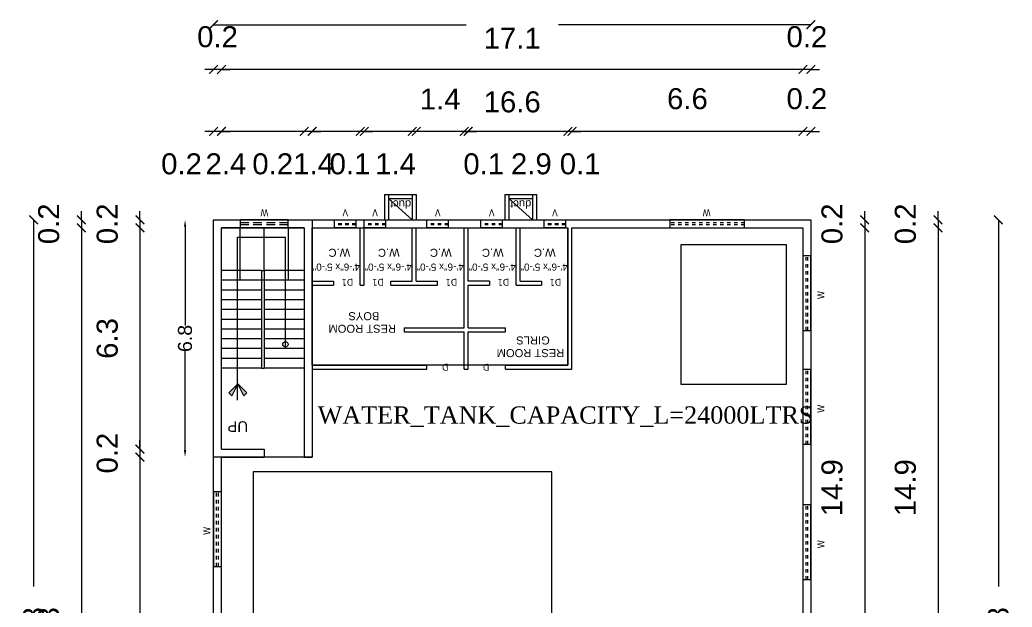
# Model space of a CAD drawing. Header units: metres. Extents: x 21671 to 43338, y -49512 to -25104.
# Drawn here: x 21896.73 to 21925.09, y -25120.8 to -25104.01 of the extents above; entities that cross this region are included whole.
import ezdxf
from ezdxf.enums import TextEntityAlignment as Align

# ---------------------------------------------------------------- set-up
doc = ezdxf.new("R2010")
doc.units = ezdxf.units.M
doc.linetypes.add('HIDDEN', pattern=[0.375, 0.25, -0.125])
doc.linetypes.add('HIDDENX2', pattern=[0.375, 0.25, -0.125])
for name, color, linetype in [('5', 5, 'Continuous'), ('BLK_1_FLR_5_ROOF_AREA', 34, 'Continuous'), ('BLK_1_STAIR_HEADROOM', 7, 'Continuous'), ('BLK_1_TERRACE_WC', 34, 'Continuous'), ('SOLAR_PANEL', 34, 'Continuous'), ('WATER_TANK_CALCULATION', 7, 'Continuous')]:
    doc.layers.add(name, color=color, linetype=linetype)
doc.styles.add('ARIAL', font='arial.ttf')
doc.styles.add('SEN', font='tahoma.ttf', dxfattribs={"height": 1})
doc.styles.get("Standard").update_dxf_attribs({"font": 'arial.ttf'})
doc.styles.add('TIMES', font='times.ttf')
doc.dimstyles.new('ISO-25', dxfattribs={"dimtxt": 1, "dimasz": 2.5, "dimexe": 1.25, "dimexo": 0.625, "dimtad": 1, "dimdec": 1, "dimzin": 1, "dimdsep": 46, "dimtxsty": 'Standard', "dimcen": 2.5, "dimse1": 1, "dimse2": 1, "dimsd1": 1, "dimsd2": 1, "dimadec": 1, "dimazin": 3, "dimtfac": 1, "dimtdec": 1, "dimtix": 1, "dimtmove": 2, "dimatfit": 3, "dimfxl": 0, "dimarcsym": 0})

# ---------------------------------------------------------------- blocks, each defined once
blk = doc.blocks.new('A$C3D037593')
at = {"layer": '5', "linetype": 'HIDDEN'}
for p, q in [((0, 4.5), (24, 4.5)), ((0, 3.5), (24, 3.5))]:
    blk.add_line(p, q, dxfattribs=at)
at = {"layer": '5'}
blk.add_lwpolyline([(0, 9), (0, 0), (24, 0), (24, 9)], close=True, dxfattribs=at)
blk = doc.blocks.new('A$C674B7934')
at = {"layer": '5', "linetype": 'HIDDENX2'}
for p, q in [((3.5, 90), (3.5, 6)), ((5.5, 90), (5.5, 6))]:
    blk.add_line(p, q, dxfattribs=at)
at = {"layer": '5'}
blk.add_lwpolyline([(0, 6), (9, 6), (9, 90), (0, 90)], close=True, dxfattribs=at)
blk = doc.blocks.new('_ArchTick')
at = {"color": 0, "linetype": 'ByBlock', "const_width": 0.15}
blk.add_lwpolyline([(-0.5, -0.5), (0.5, 0.5)], dxfattribs=at)
blk = doc.blocks.new('*D162')
at = {"color": 0, "lineweight": -2}
for p, q in [((21919.106, -25107.202), (21918.856, -25107.202)), ((21919.335, -25107.202), (21919.106, -25107.202)), ((21919.335, -25107.202), (21919.585, -25107.202))]:
    blk.add_line(p, q, dxfattribs=at)
at = {"layer": 'Defpoints', "color": 0}
for p in [(21919.106, -25107.202), (21919.335, -25109.73), (21919.106, -25109.958)]:
    blk.add_point(p, dxfattribs=at)
at = {"color": 0, "lineweight": -2, "xscale": 0.25, "yscale": 0.25, "zscale": 0.25}
blk.add_blockref('_ArchTick', (21919.106, -25107.202), dxfattribs=at)
at = {"color": 0, "lineweight": -2, "xscale": 0.25, "yscale": 0.25, "zscale": 0.25, "rotation": 180}
blk.add_blockref('_ArchTick', (21919.335, -25107.202), dxfattribs=at)
at = {"color": 0, "insert": (21919.221, -25106.27), "char_height": 0.6, "attachment_point": 5}
blk.add_mtext('0.2', dxfattribs=at)
blk = doc.blocks.new('*D163')
at = {"color": 0, "lineweight": -2}
blk.add_line((21919.106, -25107.202), (21912.508, -25107.202), dxfattribs=at)
at = {"layer": 'Defpoints', "color": 0}
for p in [(21912.508, -25107.202), (21912.508, -25109.958), (21919.106, -25109.958)]:
    blk.add_point(p, dxfattribs=at)
at = {"color": 0, "lineweight": -2, "xscale": 0.25, "yscale": 0.25, "zscale": 0.25, "rotation": 180}
blk.add_blockref('_ArchTick', (21912.508, -25107.202), dxfattribs=at)
at = {"color": 0, "lineweight": -2, "xscale": 0.25, "yscale": 0.25, "zscale": 0.25}
blk.add_blockref('_ArchTick', (21919.106, -25107.202), dxfattribs=at)
at = {"color": 0, "insert": (21915.807, -25106.27), "char_height": 0.6, "attachment_point": 5}
blk.add_mtext('6.6', dxfattribs=at)
blk = doc.blocks.new('*D164')
at = {"color": 0, "lineweight": -2}
for p, q in [((21912.393, -25107.202), (21912.143, -25107.202)), ((21912.508, -25107.202), (21912.393, -25107.202)), ((21912.508, -25107.202), (21912.758, -25107.202))]:
    blk.add_line(p, q, dxfattribs=at)
at = {"layer": 'Defpoints', "color": 0}
for p in [(21912.393, -25107.202), (21912.393, -25109.958), (21912.508, -25109.958)]:
    blk.add_point(p, dxfattribs=at)
at = {"color": 0, "lineweight": -2, "xscale": 0.25, "yscale": 0.25, "zscale": 0.25}
blk.add_blockref('_ArchTick', (21912.393, -25107.202), dxfattribs=at)
at = {"color": 0, "lineweight": -2, "xscale": 0.25, "yscale": 0.25, "zscale": 0.25, "rotation": 180}
blk.add_blockref('_ArchTick', (21912.508, -25107.202), dxfattribs=at)
at = {"color": 0, "insert": (21912.742, -25108.133), "char_height": 0.6, "attachment_point": 5}
blk.add_mtext('0.1', dxfattribs=at)
blk = doc.blocks.new('*D165')
at = {"color": 0, "lineweight": -2}
blk.add_line((21912.393, -25107.202), (21909.542, -25107.202), dxfattribs=at)
at = {"layer": 'Defpoints', "color": 0}
for p in [(21909.542, -25107.202), (21909.542, -25109.958), (21912.393, -25109.958)]:
    blk.add_point(p, dxfattribs=at)
at = {"color": 0, "lineweight": -2, "xscale": 0.25, "yscale": 0.25, "zscale": 0.25, "rotation": 180}
blk.add_blockref('_ArchTick', (21909.542, -25107.202), dxfattribs=at)
at = {"color": 0, "lineweight": -2, "xscale": 0.25, "yscale": 0.25, "zscale": 0.25}
blk.add_blockref('_ArchTick', (21912.393, -25107.202), dxfattribs=at)
at = {"color": 0, "insert": (21911.347, -25108.133), "char_height": 0.6, "attachment_point": 5}
blk.add_mtext('2.9', dxfattribs=at)
blk = doc.blocks.new('*D166')
at = {"color": 0, "lineweight": -2}
for p, q in [((21909.428, -25107.202), (21909.178, -25107.202)), ((21909.542, -25107.202), (21909.428, -25107.202)), ((21909.542, -25107.202), (21909.792, -25107.202))]:
    blk.add_line(p, q, dxfattribs=at)
at = {"layer": 'Defpoints', "color": 0}
for p in [(21909.428, -25107.202), (21909.428, -25109.958), (21909.542, -25109.958)]:
    blk.add_point(p, dxfattribs=at)
at = {"color": 0, "lineweight": -2, "xscale": 0.25, "yscale": 0.25, "zscale": 0.25}
blk.add_blockref('_ArchTick', (21909.428, -25107.202), dxfattribs=at)
at = {"color": 0, "lineweight": -2, "xscale": 0.25, "yscale": 0.25, "zscale": 0.25, "rotation": 180}
blk.add_blockref('_ArchTick', (21909.542, -25107.202), dxfattribs=at)
at = {"color": 0, "insert": (21909.986, -25108.133), "char_height": 0.6, "attachment_point": 5}
blk.add_mtext('0.1', dxfattribs=at)
blk = doc.blocks.new('*D167')
at = {"color": 0, "lineweight": -2}
for p, q in [((21908.057, -25107.202), (21907.807, -25107.202)), ((21909.428, -25107.202), (21908.057, -25107.202)), ((21909.428, -25107.202), (21909.678, -25107.202))]:
    blk.add_line(p, q, dxfattribs=at)
at = {"layer": 'Defpoints', "color": 0}
for p in [(21908.057, -25107.202), (21908.057, -25109.958), (21909.428, -25109.958)]:
    blk.add_point(p, dxfattribs=at)
at = {"color": 0, "lineweight": -2, "xscale": 0.25, "yscale": 0.25, "zscale": 0.25}
blk.add_blockref('_ArchTick', (21908.057, -25107.202), dxfattribs=at)
at = {"color": 0, "lineweight": -2, "xscale": 0.25, "yscale": 0.25, "zscale": 0.25, "rotation": 180}
blk.add_blockref('_ArchTick', (21909.428, -25107.202), dxfattribs=at)
at = {"color": 0, "insert": (21908.742, -25106.276), "char_height": 0.6, "attachment_point": 5}
blk.add_mtext('1.4', dxfattribs=at)
blk = doc.blocks.new('*D168')
at = {"color": 0, "lineweight": -2}
blk.add_line((21907.942, -25107.202), (21906.571, -25107.202), dxfattribs=at)
at = {"layer": 'Defpoints', "color": 0}
for p in [(21906.571, -25107.202), (21906.571, -25109.958), (21907.942, -25109.958)]:
    blk.add_point(p, dxfattribs=at)
at = {"color": 0, "lineweight": -2, "xscale": 0.25, "yscale": 0.25, "zscale": 0.25, "rotation": 180}
blk.add_blockref('_ArchTick', (21906.571, -25107.202), dxfattribs=at)
at = {"color": 0, "lineweight": -2, "xscale": 0.25, "yscale": 0.25, "zscale": 0.25}
blk.add_blockref('_ArchTick', (21907.942, -25107.202), dxfattribs=at)
at = {"color": 0, "insert": (21907.468, -25108.128), "char_height": 0.6, "attachment_point": 5}
blk.add_mtext('1.4', dxfattribs=at)
blk = doc.blocks.new('*D169')
at = {"color": 0, "lineweight": -2}
for p, q in [((21906.456, -25107.202), (21906.206, -25107.202)), ((21906.571, -25107.202), (21906.456, -25107.202)), ((21906.571, -25107.202), (21906.821, -25107.202))]:
    blk.add_line(p, q, dxfattribs=at)
at = {"layer": 'Defpoints', "color": 0}
for p in [(21906.456, -25107.202), (21906.456, -25109.958), (21906.571, -25109.958)]:
    blk.add_point(p, dxfattribs=at)
at = {"color": 0, "lineweight": -2, "xscale": 0.25, "yscale": 0.25, "zscale": 0.25}
blk.add_blockref('_ArchTick', (21906.456, -25107.202), dxfattribs=at)
at = {"color": 0, "lineweight": -2, "xscale": 0.25, "yscale": 0.25, "zscale": 0.25, "rotation": 180}
blk.add_blockref('_ArchTick', (21906.571, -25107.202), dxfattribs=at)
at = {"color": 0, "insert": (21906.165, -25108.133), "char_height": 0.6, "attachment_point": 5}
blk.add_mtext('0.1', dxfattribs=at)
blk = doc.blocks.new('*D170')
at = {"color": 0, "lineweight": -2}
blk.add_line((21906.456, -25107.202), (21905.084, -25107.202), dxfattribs=at)
at = {"layer": 'Defpoints', "color": 0}
for p in [(21905.084, -25107.202), (21905.084, -25109.958), (21906.456, -25109.958)]:
    blk.add_point(p, dxfattribs=at)
at = {"color": 0, "lineweight": -2, "xscale": 0.25, "yscale": 0.25, "zscale": 0.25, "rotation": 180}
blk.add_blockref('_ArchTick', (21905.084, -25107.202), dxfattribs=at)
at = {"color": 0, "lineweight": -2, "xscale": 0.25, "yscale": 0.25, "zscale": 0.25}
blk.add_blockref('_ArchTick', (21906.456, -25107.202), dxfattribs=at)
at = {"color": 0, "insert": (21905.124, -25108.128), "char_height": 0.6, "attachment_point": 5}
blk.add_mtext('1.4', dxfattribs=at)
blk = doc.blocks.new('*D171')
at = {"color": 0, "lineweight": -2}
for p, q in [((21904.856, -25107.202), (21904.606, -25107.202)), ((21905.084, -25107.202), (21904.856, -25107.202)), ((21905.084, -25107.202), (21905.334, -25107.202))]:
    blk.add_line(p, q, dxfattribs=at)
at = {"layer": 'Defpoints', "color": 0}
for p in [(21904.856, -25107.202), (21904.856, -25109.958), (21905.084, -25109.958)]:
    blk.add_point(p, dxfattribs=at)
at = {"color": 0, "lineweight": -2, "xscale": 0.25, "yscale": 0.25, "zscale": 0.25}
blk.add_blockref('_ArchTick', (21904.856, -25107.202), dxfattribs=at)
at = {"color": 0, "lineweight": -2, "xscale": 0.25, "yscale": 0.25, "zscale": 0.25, "rotation": 180}
blk.add_blockref('_ArchTick', (21905.084, -25107.202), dxfattribs=at)
at = {"color": 0, "insert": (21903.956, -25108.133), "char_height": 0.6, "attachment_point": 5}
blk.add_mtext('0.2', dxfattribs=at)
blk = doc.blocks.new('*D172')
at = {"color": 0, "lineweight": -2}
blk.add_line((21904.856, -25107.202), (21902.493, -25107.202), dxfattribs=at)
at = {"layer": 'Defpoints', "color": 0}
for p in [(21902.493, -25107.202), (21902.493, -25109.958), (21904.856, -25109.958)]:
    blk.add_point(p, dxfattribs=at)
at = {"color": 0, "lineweight": -2, "xscale": 0.25, "yscale": 0.25, "zscale": 0.25, "rotation": 180}
blk.add_blockref('_ArchTick', (21902.493, -25107.202), dxfattribs=at)
at = {"color": 0, "lineweight": -2, "xscale": 0.25, "yscale": 0.25, "zscale": 0.25}
blk.add_blockref('_ArchTick', (21904.856, -25107.202), dxfattribs=at)
at = {"color": 0, "insert": (21902.619, -25108.128), "char_height": 0.6, "attachment_point": 5}
blk.add_mtext('2.4', dxfattribs=at)
blk = doc.blocks.new('*D173')
at = {"color": 0, "lineweight": -2}
for p, q in [((21902.265, -25107.202), (21902.015, -25107.202)), ((21902.493, -25107.202), (21902.265, -25107.202)), ((21902.493, -25107.202), (21902.743, -25107.202))]:
    blk.add_line(p, q, dxfattribs=at)
at = {"layer": 'Defpoints', "color": 0}
for p in [(21902.265, -25107.202), (21902.265, -25109.73), (21902.493, -25109.958)]:
    blk.add_point(p, dxfattribs=at)
at = {"color": 0, "lineweight": -2, "xscale": 0.25, "yscale": 0.25, "zscale": 0.25}
blk.add_blockref('_ArchTick', (21902.265, -25107.202), dxfattribs=at)
at = {"color": 0, "lineweight": -2, "xscale": 0.25, "yscale": 0.25, "zscale": 0.25, "rotation": 180}
blk.add_blockref('_ArchTick', (21902.493, -25107.202), dxfattribs=at)
at = {"color": 0, "insert": (21901.351, -25108.133), "char_height": 0.6, "attachment_point": 5}
blk.add_mtext('0.2', dxfattribs=at)
blk = doc.blocks.new('*D154')
at = {"color": 0, "lineweight": -2}
for p, q in [((21919.106, -25105.431), (21918.856, -25105.431)), ((21919.335, -25105.431), (21919.106, -25105.431)), ((21919.335, -25105.431), (21919.585, -25105.431))]:
    blk.add_line(p, q, dxfattribs=at)
at = {"layer": 'Defpoints', "color": 0}
for p in [(21919.106, -25105.431), (21919.335, -25109.73), (21919.106, -25109.958)]:
    blk.add_point(p, dxfattribs=at)
at = {"color": 0, "lineweight": -2, "xscale": 0.25, "yscale": 0.25, "zscale": 0.25}
blk.add_blockref('_ArchTick', (21919.106, -25105.431), dxfattribs=at)
at = {"color": 0, "lineweight": -2, "xscale": 0.25, "yscale": 0.25, "zscale": 0.25, "rotation": 180}
blk.add_blockref('_ArchTick', (21919.335, -25105.431), dxfattribs=at)
at = {"color": 0, "insert": (21919.221, -25104.499), "char_height": 0.6, "attachment_point": 5}
blk.add_mtext('0.2', dxfattribs=at)
blk = doc.blocks.new('*D155')
at = {"color": 0, "lineweight": -2}
blk.add_line((21919.106, -25105.431), (21902.493, -25105.431), dxfattribs=at)
at = {"layer": 'Defpoints', "color": 0}
for p in [(21902.493, -25105.431), (21902.493, -25109.958), (21919.106, -25109.958)]:
    blk.add_point(p, dxfattribs=at)
at = {"color": 0, "lineweight": -2, "xscale": 0.25, "yscale": 0.25, "zscale": 0.25, "rotation": 180}
blk.add_blockref('_ArchTick', (21902.493, -25105.431), dxfattribs=at)
at = {"color": 0, "lineweight": -2, "xscale": 0.25, "yscale": 0.25, "zscale": 0.25}
blk.add_blockref('_ArchTick', (21919.106, -25105.431), dxfattribs=at)
at = {"color": 0, "insert": (21910.8, -25106.362), "char_height": 0.6, "attachment_point": 5}
blk.add_mtext('16.6', dxfattribs=at)
blk = doc.blocks.new('*D156')
at = {"color": 0, "lineweight": -2}
for p, q in [((21902.265, -25105.431), (21902.015, -25105.431)), ((21902.493, -25105.431), (21902.265, -25105.431)), ((21902.493, -25105.431), (21902.743, -25105.431))]:
    blk.add_line(p, q, dxfattribs=at)
at = {"layer": 'Defpoints', "color": 0}
for p in [(21902.265, -25105.431), (21902.265, -25109.73), (21902.493, -25109.958)]:
    blk.add_point(p, dxfattribs=at)
at = {"color": 0, "lineweight": -2, "xscale": 0.25, "yscale": 0.25, "zscale": 0.25}
blk.add_blockref('_ArchTick', (21902.265, -25105.431), dxfattribs=at)
at = {"color": 0, "lineweight": -2, "xscale": 0.25, "yscale": 0.25, "zscale": 0.25, "rotation": 180}
blk.add_blockref('_ArchTick', (21902.493, -25105.431), dxfattribs=at)
at = {"color": 0, "insert": (21902.379, -25104.499), "char_height": 0.6, "attachment_point": 5}
blk.add_mtext('0.2', dxfattribs=at)
blk = doc.blocks.new('*D174')
at = {"color": 0, "lineweight": -2}
for p, q in [((21902.265, -25104.151), (21909.482, -25104.151)), ((21919.335, -25104.151), (21912.118, -25104.151))]:
    blk.add_line(p, q, dxfattribs=at)
at = {"layer": 'Defpoints', "color": 0}
for p in [(21902.265, -25104.151), (21902.265, -25109.73), (21919.335, -25109.73)]:
    blk.add_point(p, dxfattribs=at)
at = {"color": 0, "lineweight": -2, "xscale": 0.25, "yscale": 0.25, "zscale": 0.25, "rotation": 180}
blk.add_blockref('_ArchTick', (21902.265, -25104.151), dxfattribs=at)
at = {"color": 0, "lineweight": -2, "xscale": 0.25, "yscale": 0.25, "zscale": 0.25}
blk.add_blockref('_ArchTick', (21919.335, -25104.151), dxfattribs=at)
at = {"color": 0, "insert": (21910.8, -25104.538), "char_height": 0.6, "attachment_point": 5}
blk.add_mtext('17.1', dxfattribs=at)
blk = doc.blocks.new('*D157')
at = {"color": 0, "lineweight": -2}
for p, q in [((21900.162, -25109.73), (21900.162, -25109.48)), ((21900.162, -25109.73), (21900.162, -25109.958)), ((21900.162, -25109.958), (21900.162, -25110.208))]:
    blk.add_line(p, q, dxfattribs=at)
at = {"layer": 'Defpoints', "color": 0}
for p in [(21902.265, -25109.73), (21900.162, -25109.958), (21902.493, -25109.958)]:
    blk.add_point(p, dxfattribs=at)
at = {"color": 0, "lineweight": -2, "xscale": 0.25, "yscale": 0.25, "zscale": 0.25}
for p, rotation in [((21900.162, -25109.73), 270), ((21900.162, -25109.958), 90)]:
    blk.add_blockref('_ArchTick', p, dxfattribs=dict(at, rotation=rotation))
at = {"color": 0, "insert": (21899.23, -25109.844), "char_height": 0.6, "attachment_point": 5, "rotation": 90}
blk.add_mtext('0.2', dxfattribs=at)
blk = doc.blocks.new('*D175')
at = {"color": 0, "lineweight": -2}
blk.add_line((21900.162, -25109.958), (21900.162, -25116.283), dxfattribs=at)
at = {"layer": 'Defpoints', "color": 0}
for p in [(21902.493, -25109.958), (21900.162, -25116.283), (21902.493, -25116.283)]:
    blk.add_point(p, dxfattribs=at)
at = {"color": 0, "lineweight": -2, "xscale": 0.25, "yscale": 0.25, "zscale": 0.25}
for p, rotation in [((21900.162, -25109.958), 90), ((21900.162, -25116.283), 270)]:
    blk.add_blockref('_ArchTick', p, dxfattribs=dict(at, rotation=rotation))
at = {"color": 0, "insert": (21899.23, -25113.121), "char_height": 0.6, "attachment_point": 5, "rotation": 90}
blk.add_mtext('6.3', dxfattribs=at)
blk = doc.blocks.new('*D176')
at = {"color": 0, "lineweight": -2}
for p, q in [((21900.162, -25116.283), (21900.162, -25116.033)), ((21900.162, -25116.283), (21900.162, -25116.512)), ((21900.162, -25116.512), (21900.162, -25116.762))]:
    blk.add_line(p, q, dxfattribs=at)
at = {"layer": 'Defpoints', "color": 0}
for p in [(21902.493, -25116.283), (21900.162, -25116.512), (21902.493, -25116.512)]:
    blk.add_point(p, dxfattribs=at)
at = {"color": 0, "lineweight": -2, "xscale": 0.25, "yscale": 0.25, "zscale": 0.25}
for p, rotation in [((21900.162, -25116.283), 270), ((21900.162, -25116.512), 90)]:
    blk.add_blockref('_ArchTick', p, dxfattribs=dict(at, rotation=rotation))
at = {"color": 0, "insert": (21899.23, -25116.398), "char_height": 0.6, "attachment_point": 5, "rotation": 90}
blk.add_mtext('0.2', dxfattribs=at)
blk = doc.blocks.new('*D177')
at = {"color": 0, "lineweight": -2}
blk.add_line((21900.162, -25116.512), (21900.162, -25133.277), dxfattribs=at)
at = {"layer": 'Defpoints', "color": 0}
for p in [(21902.493, -25116.512), (21900.162, -25133.277), (21902.493, -25133.277)]:
    blk.add_point(p, dxfattribs=at)
at = {"color": 0, "lineweight": -2, "xscale": 0.25, "yscale": 0.25, "zscale": 0.25}
for p, rotation in [((21900.162, -25116.512), 90), ((21900.162, -25133.277), 270)]:
    blk.add_blockref('_ArchTick', p, dxfattribs=dict(at, rotation=rotation))
at = {"color": 0, "insert": (21899.23, -25124.894), "char_height": 0.6, "attachment_point": 5, "rotation": 90}
blk.add_mtext('16.8', dxfattribs=at)
blk = doc.blocks.new('*D159')
at = {"color": 0, "lineweight": -2}
for p, q in [((21898.488, -25109.73), (21898.488, -25109.48)), ((21898.488, -25109.73), (21898.488, -25109.958)), ((21898.488, -25109.958), (21898.488, -25110.208))]:
    blk.add_line(p, q, dxfattribs=at)
at = {"layer": 'Defpoints', "color": 0}
for p in [(21902.265, -25109.73), (21898.488, -25109.958), (21902.493, -25109.958)]:
    blk.add_point(p, dxfattribs=at)
at = {"color": 0, "lineweight": -2, "xscale": 0.25, "yscale": 0.25, "zscale": 0.25}
for p, rotation in [((21898.488, -25109.73), 270), ((21898.488, -25109.958), 90)]:
    blk.add_blockref('_ArchTick', p, dxfattribs=dict(at, rotation=rotation))
at = {"color": 0, "insert": (21897.557, -25109.844), "char_height": 0.6, "attachment_point": 5, "rotation": 90}
blk.add_mtext('0.2', dxfattribs=at)
blk = doc.blocks.new('*D160')
at = {"color": 0, "lineweight": -2}
blk.add_line((21898.488, -25109.958), (21898.488, -25133.277), dxfattribs=at)
at = {"layer": 'Defpoints', "color": 0}
for p in [(21902.493, -25109.958), (21898.488, -25133.277), (21902.493, -25133.277)]:
    blk.add_point(p, dxfattribs=at)
at = {"color": 0, "lineweight": -2, "xscale": 0.25, "yscale": 0.25, "zscale": 0.25}
for p, rotation in [((21898.488, -25109.958), 90), ((21898.488, -25133.277), 270)]:
    blk.add_blockref('_ArchTick', p, dxfattribs=dict(at, rotation=rotation))
at = {"color": 0, "insert": (21897.556, -25121.618), "char_height": 0.6, "attachment_point": 5, "rotation": 90}
blk.add_mtext('23.3', dxfattribs=at)
blk = doc.blocks.new('*D178')
at = {"color": 0, "lineweight": -2}
for p, q in [((21897.124, -25109.73), (21897.124, -25120.208)), ((21897.124, -25133.506), (21897.124, -25123.028))]:
    blk.add_line(p, q, dxfattribs=at)
at = {"layer": 'Defpoints', "color": 0}
for p in [(21902.265, -25109.73), (21897.124, -25133.506), (21902.265, -25133.506)]:
    blk.add_point(p, dxfattribs=at)
at = {"color": 0, "lineweight": -2, "xscale": 0.25, "yscale": 0.25, "zscale": 0.25}
for p, rotation in [((21897.124, -25109.73), 90), ((21897.124, -25133.506), 270)]:
    blk.add_blockref('_ArchTick', p, dxfattribs=dict(at, rotation=rotation))
at = {"color": 0, "insert": (21897.124, -25121.618), "char_height": 0.6, "attachment_point": 5, "rotation": 90}
blk.add_mtext('23.8', dxfattribs=at)
blk = doc.blocks.new('*D144')
at = {"color": 0, "lineweight": -2}
for p, q in [((21920.872, -25109.73), (21920.872, -25109.48)), ((21920.872, -25109.73), (21920.872, -25109.958)), ((21920.872, -25109.958), (21920.872, -25110.208))]:
    blk.add_line(p, q, dxfattribs=at)
at = {"layer": 'Defpoints', "color": 0}
for p in [(21919.335, -25109.73), (21919.106, -25109.958), (21920.872, -25109.958)]:
    blk.add_point(p, dxfattribs=at)
at = {"color": 0, "lineweight": -2, "xscale": 0.25, "yscale": 0.25, "zscale": 0.25}
for p, rotation in [((21920.872, -25109.73), 270), ((21920.872, -25109.958), 90)]:
    blk.add_blockref('_ArchTick', p, dxfattribs=dict(at, rotation=rotation))
at = {"color": 0, "insert": (21919.941, -25109.844), "char_height": 0.6, "attachment_point": 5, "rotation": 90}
blk.add_mtext('0.2', dxfattribs=at)
blk = doc.blocks.new('*D179')
at = {"color": 0, "lineweight": -2}
blk.add_line((21920.872, -25109.958), (21920.872, -25124.818), dxfattribs=at)
at = {"layer": 'Defpoints', "color": 0}
for p in [(21919.106, -25109.958), (21919.106, -25124.818), (21920.872, -25124.818)]:
    blk.add_point(p, dxfattribs=at)
at = {"color": 0, "lineweight": -2, "xscale": 0.25, "yscale": 0.25, "zscale": 0.25}
for p, rotation in [((21920.872, -25109.958), 90), ((21920.872, -25124.818), 270)]:
    blk.add_blockref('_ArchTick', p, dxfattribs=dict(at, rotation=rotation))
at = {"color": 0, "insert": (21919.941, -25117.388), "char_height": 0.6, "attachment_point": 5, "rotation": 90}
blk.add_mtext('14.9', dxfattribs=at)
blk = doc.blocks.new('*D145')
at = {"color": 0, "lineweight": -2}
for p, q in [((21922.968, -25109.73), (21922.968, -25109.48)), ((21922.968, -25109.73), (21922.968, -25109.958)), ((21922.968, -25109.958), (21922.968, -25110.208))]:
    blk.add_line(p, q, dxfattribs=at)
at = {"layer": 'Defpoints', "color": 0}
for p in [(21919.335, -25109.73), (21919.106, -25109.958), (21922.968, -25109.958)]:
    blk.add_point(p, dxfattribs=at)
at = {"color": 0, "lineweight": -2, "xscale": 0.25, "yscale": 0.25, "zscale": 0.25}
for p, rotation in [((21922.968, -25109.73), 270), ((21922.968, -25109.958), 90)]:
    blk.add_blockref('_ArchTick', p, dxfattribs=dict(at, rotation=rotation))
at = {"color": 0, "insert": (21922.037, -25109.844), "char_height": 0.6, "attachment_point": 5, "rotation": 90}
blk.add_mtext('0.2', dxfattribs=at)
blk = doc.blocks.new('*D146')
at = {"color": 0, "lineweight": -2}
blk.add_line((21922.968, -25109.958), (21922.968, -25124.818), dxfattribs=at)
at = {"layer": 'Defpoints', "color": 0}
for p in [(21919.106, -25109.958), (21919.106, -25124.818), (21922.968, -25124.818)]:
    blk.add_point(p, dxfattribs=at)
at = {"color": 0, "lineweight": -2, "xscale": 0.25, "yscale": 0.25, "zscale": 0.25}
for p, rotation in [((21922.968, -25109.958), 90), ((21922.968, -25124.818), 270)]:
    blk.add_blockref('_ArchTick', p, dxfattribs=dict(at, rotation=rotation))
at = {"color": 0, "insert": (21922.037, -25117.388), "char_height": 0.6, "attachment_point": 5, "rotation": 90}
blk.add_mtext('14.9', dxfattribs=at)
blk = doc.blocks.new('*D187')
at = {"color": 0, "lineweight": -2}
for p, q in [((21924.693, -25109.73), (21924.693, -25120.208)), ((21924.693, -25133.506), (21924.693, -25123.028))]:
    blk.add_line(p, q, dxfattribs=at)
at = {"layer": 'Defpoints', "color": 0}
for p in [(21919.335, -25109.73), (21919.335, -25133.506), (21924.693, -25133.506)]:
    blk.add_point(p, dxfattribs=at)
at = {"color": 0, "lineweight": -2, "xscale": 0.25, "yscale": 0.25, "zscale": 0.25}
for p, rotation in [((21924.693, -25109.73), 90), ((21924.693, -25133.506), 270)]:
    blk.add_blockref('_ArchTick', p, dxfattribs=dict(at, rotation=rotation))
at = {"color": 0, "insert": (21924.693, -25121.618), "char_height": 0.6, "attachment_point": 5, "rotation": 90}
blk.add_mtext('23.8', dxfattribs=at)
blk = doc.blocks.new('*D345')
at = {"layer": 'BLK_1_STAIR_HEADROOM', "color": 0, "lineweight": -2}
for p, q in [((21901.451, -25109.93), (21901.451, -25112.755)), ((21901.451, -25116.312), (21901.451, -25113.486))]:
    blk.add_line(p, q, dxfattribs=at)
at = {"layer": 'BLK_1_STAIR_HEADROOM', "color": 0}
for points in [[(21901.418, -25109.93), (21901.484, -25109.93), (21901.451, -25109.73)], [(21901.418, -25116.312), (21901.484, -25116.312), (21901.451, -25116.512)]]:
    blk.add_solid(points, dxfattribs=at)
at = {"layer": 'Defpoints', "color": 0}
for p in [(21902.265, -25109.73), (21901.451, -25116.512), (21902.265, -25116.512)]:
    blk.add_point(p, dxfattribs=at)
at = {"layer": 'BLK_1_STAIR_HEADROOM', "color": 0, "insert": (21901.451, -25113.121), "char_height": 0.4, "attachment_point": 5, "rotation": 90}
blk.add_mtext('6.8', dxfattribs=at)

msp = doc.modelspace()

# ---------------------------------------------------------------- hatches: boundary and pattern name
at = {"ltscale": 0.15}
h = msp.add_hatch(color=0, dxfattribs=at)
h.paths.add_polyline_path([(21903.219, -25114.673), (21902.96, -25114.415), (21903.133, -25114.76)])
h.paths.add_polyline_path([(21902.96, -25114.415), (21902.702, -25114.673), (21902.788, -25114.76)])

# ---------------------------------------------------------------- linework, layer by layer
at = {"color": 0}
for p, q in [((21907.155, -25109.006), (21907.155, -25109.73)), ((21907.269, -25109.006), (21907.269, -25109.73)), ((21907.942, -25109.73), (21907.269, -25109.12)), ((21907.942, -25109.006), (21907.942, -25109.73)), ((21908.057, -25109.006), (21908.057, -25109.73)), ((21910.59, -25109.006), (21910.59, -25109.73)), ((21910.705, -25109.006), (21910.705, -25109.73)), ((21911.378, -25109.73), (21910.705, -25109.12)), ((21911.378, -25109.006), (21911.378, -25109.73)), ((21911.492, -25109.006), (21911.492, -25109.73)), ((21902.493, -25116.283), (21902.493, -25109.958)), ((21902.493, -25109.958), (21904.856, -25109.958)), ((21904.856, -25109.958), (21902.493, -25109.958)), ((21903.713, -25111.177), (21903.713, -25109.958)), ((21904.856, -25109.958), (21904.856, -25116.512)), ((21905.084, -25109.958), (21906.456, -25109.958)), ((21905.084, -25109.958), (21905.084, -25111.482)), ((21906.456, -25111.597), (21906.456, -25109.958)), ((21906.571, -25109.958), (21907.942, -25109.958)), ((21906.571, -25111.597), (21906.571, -25109.958)), ((21907.942, -25111.482), (21907.942, -25109.958)), ((21908.057, -25109.958), (21909.428, -25109.958)), ((21908.057, -25111.482), (21908.057, -25109.958)), ((21909.428, -25112.816), (21909.428, -25109.958)), ((21909.542, -25109.958), (21910.914, -25109.958)), ((21909.542, -25111.482), (21909.542, -25109.958)), ((21910.914, -25111.597), (21910.914, -25109.958)), ((21911.028, -25109.958), (21912.393, -25109.958)), ((21911.028, -25111.482), (21911.028, -25109.958)), ((21912.393, -25113.883), (21912.393, -25109.958)), ((21912.508, -25109.958), (21919.106, -25109.958)), ((21912.508, -25113.997), (21912.508, -25109.958)), ((21919.106, -25109.958), (21919.106, -25124.818)), ((21902.946, -25114.884), (21902.946, -25110.223)), ((21902.946, -25110.223), (21904.318, -25110.223)), ((21904.318, -25113.367), (21904.318, -25110.223)), ((21903.637, -25111.177), (21902.493, -25111.177)), ((21903.637, -25111.177), (21903.637, -25113.972)), ((21903.637, -25111.177), (21903.713, -25111.177)), ((21903.713, -25111.177), (21903.713, -25113.972)), ((21904.856, -25111.177), (21903.713, -25111.177)), ((21903.637, -25111.457), (21902.493, -25111.457)), ((21904.856, -25111.457), (21903.713, -25111.457)), ((21905.084, -25111.482), (21905.694, -25111.482)), ((21905.694, -25111.482), (21905.694, -25111.597)), ((21907.333, -25111.597), (21907.333, -25111.482)), ((21907.333, -25111.482), (21907.942, -25111.482)), ((21908.057, -25111.482), (21908.666, -25111.482)), ((21908.666, -25111.597), (21908.666, -25111.482)), ((21910.152, -25111.482), (21909.542, -25111.482)), ((21910.152, -25111.482), (21910.152, -25111.597)), ((21911.028, -25111.482), (21911.638, -25111.482)), ((21911.638, -25111.482), (21911.638, -25111.597)), ((21903.637, -25111.736), (21902.493, -25111.736)), ((21904.856, -25111.736), (21903.713, -25111.736)), ((21905.084, -25111.597), (21905.084, -25113.883)), ((21905.084, -25111.597), (21905.694, -25111.597)), ((21906.456, -25111.597), (21906.571, -25111.597)), ((21906.456, -25111.597), (21906.571, -25111.597)), ((21907.333, -25111.597), (21907.942, -25111.597)), ((21907.942, -25111.597), (21908.666, -25111.597)), ((21909.542, -25111.597), (21910.152, -25111.597)), ((21909.542, -25112.816), (21909.542, -25111.597)), ((21910.914, -25111.597), (21911.638, -25111.597)), ((21903.637, -25112.016), (21902.493, -25112.016)), ((21904.856, -25112.016), (21903.713, -25112.016)), ((21903.637, -25112.295), (21902.493, -25112.295)), ((21904.856, -25112.295), (21903.713, -25112.295)), ((21903.637, -25112.575), (21902.493, -25112.575)), ((21904.856, -25112.575), (21903.713, -25112.575)), ((21903.637, -25112.854), (21902.493, -25112.854)), ((21904.856, -25112.854), (21903.713, -25112.854)), ((21907.713, -25112.816), (21909.428, -25112.816)), ((21907.713, -25112.816), (21907.713, -25112.93)), ((21909.542, -25112.816), (21910.609, -25112.816)), ((21910.609, -25112.93), (21910.609, -25112.816)), ((21903.637, -25113.133), (21902.493, -25113.133)), ((21904.856, -25113.133), (21903.713, -25113.133)), ((21907.713, -25112.93), (21909.428, -25112.93)), ((21909.428, -25113.997), (21909.428, -25112.93)), ((21909.542, -25113.997), (21909.542, -25112.93)), ((21909.542, -25112.93), (21910.609, -25112.93)), ((21903.637, -25113.413), (21902.493, -25113.413)), ((21904.856, -25113.413), (21903.713, -25113.413)), ((21903.637, -25113.692), (21902.493, -25113.692)), ((21904.856, -25113.692), (21903.713, -25113.692)), ((21903.637, -25113.972), (21902.493, -25113.972)), ((21903.637, -25113.972), (21903.713, -25113.972)), ((21904.856, -25113.972), (21903.713, -25113.972)), ((21905.084, -25113.883), (21908.361, -25113.883)), ((21905.084, -25113.997), (21905.084, -25116.512)), ((21905.084, -25113.997), (21908.361, -25113.997)), ((21908.361, -25113.997), (21908.361, -25113.883)), ((21909.428, -25113.997), (21909.542, -25113.997)), ((21910.609, -25113.883), (21912.393, -25113.883)), ((21910.609, -25113.997), (21910.609, -25113.883)), ((21910.609, -25113.997), (21912.508, -25113.997)), ((21902.493, -25116.283), (21903.713, -25116.283)), ((21903.713, -25116.283), (21903.713, -25116.512)), ((21902.493, -25133.277), (21902.493, -25116.512)), ((21902.493, -25116.512), (21903.713, -25116.512)), ((21904.856, -25116.512), (21905.084, -25116.512))]:
    msp.add_line(p, q, dxfattribs=at)
at = {"color": 0, "linetype": 'HIDDENX2'}
for p, q in [((21904.399, -25109.818), (21903.027, -25109.818)), ((21904.399, -25109.869), (21903.027, -25109.869))]:
    msp.add_line(p, q, dxfattribs=at)
at = {"color": 0}
for points in [[(21907.155, -25109.006), (21908.057, -25109.006)], [(21907.269, -25109.12), (21907.942, -25109.12)], [(21910.59, -25109.006), (21911.492, -25109.006)], [(21910.705, -25109.12), (21911.378, -25109.12)], [(21902.96, -25114.415), (21902.788, -25114.76), (21902.702, -25114.673), (21902.96, -25114.415), (21903.219, -25114.673), (21903.133, -25114.76), (21902.96, -25114.415)]]:
    msp.add_lwpolyline(points, dxfattribs=at)
msp.add_lwpolyline([(21903.027, -25109.73), (21903.027, -25109.958), (21904.399, -25109.958), (21904.399, -25109.73)], close=True, dxfattribs=at)
at = {"color": 103}
msp.add_lwpolyline([(21903.027, -25111.458), (21903.027, -25109.958), (21904.399, -25109.958), (21904.399, -25111.458), (21903.027, -25111.458)], dxfattribs=at)
at = {"color": 0}
msp.add_circle((21904.318, -25113.29), 0.0768, dxfattribs=at)
at = {"layer": 'BLK_1_FLR_5_ROOF_AREA', "color": 54}
msp.add_lwpolyline([(21919.335, -25133.506), (21902.265, -25133.506), (21902.265, -25109.73), (21919.335, -25109.73)], close=True, dxfattribs=at)
at = {"layer": 'BLK_1_STAIR_HEADROOM', "color": 1}
msp.add_lwpolyline([(21905.084, -25116.512), (21902.265, -25116.512), (21902.265, -25109.73), (21905.084, -25109.73)], close=True, dxfattribs=at)
at = {"layer": 'BLK_1_TERRACE_WC', "color": 200}
msp.add_lwpolyline([(21912.393, -25113.883), (21905.084, -25113.883), (21905.084, -25109.958), (21912.393, -25109.958)], close=True, dxfattribs=at)
at = {"layer": 'SOLAR_PANEL', "color": 3}
msp.add_lwpolyline([(21911.93, -25116.937), (21903.393, -25116.937), (21903.393, -25132.949), (21911.93, -25132.949)], close=True, dxfattribs=at)
at = {"layer": 'WATER_TANK_CALCULATION', "color": 150}
msp.add_lwpolyline([(21915.625, -25110.434), (21918.625, -25110.434), (21918.625, -25114.434), (21915.625, -25114.434)], close=True, dxfattribs=at)

# ---------------------------------------------------------------- block references
at = {"color": 0, "xscale": -0.0254017857142961, "yscale": 0.0254017857142961, "zscale": 0.0254017857142961}
for p in [(21906.33, -25109.958), (21907.18, -25109.958), (21908.971, -25109.958), (21910.514, -25109.958), (21912.319, -25109.958)]:
    msp.add_blockref('A$C3D037593', p, dxfattribs=at)
at = {"color": 0, "xscale": 0.0254017857142961, "yscale": 0.0254017857142961, "zscale": 0.0254017857142961}
for p, rotation in [((21915.156, -25109.73), 270), ((21919.335, -25110.607), 180), ((21919.335, -25113.857), 180), ((21902.493, -25117.35), 180), ((21919.335, -25117.729), 180)]:
    msp.add_blockref('A$C674B7934', p, dxfattribs=dict(at, rotation=rotation))

# ---------------------------------------------------------------- texts
at = {"color": 0}
for s, height, p in [('duct', 0.2286, (21907.609, -25109.289)), ('duct', 0.2286, (21911.044, -25109.289)), (' W.C', 0.2286, (21905.905, -25110.672)), (' W.C', 0.2286, (21907.319, -25110.672)), (' W.C', 0.2286, (21908.804, -25110.672)), (' W.C', 0.2286, (21908.804, -25110.672)), (' W.C', 0.2286, (21910.29, -25110.672)), (' W.C', 0.2286, (21911.776, -25110.672)), (' W.C', 0.2286, (21911.776, -25110.672)), ('4\'-6"x 5\'-0"', 0.20321, (21905.775, -25111.081)), ('4\'-6"x 5\'-0"', 0.20321, (21907.255, -25111.081)), ('4\'-6"x 5\'-0"', 0.20321, (21908.741, -25111.081)), ('4\'-6"x 5\'-0"', 0.20321, (21910.227, -25111.081)), ('4\'-6"x 5\'-0"', 0.20321, (21911.712, -25111.081))]:
    msp.add_text(s, height=height, rotation=180, dxfattribs=at).set_placement(p, align=Align.MIDDLE)
for s, p in [('BOYS', (21907.005, -25112.37)), ('REST ROOM', (21907.481, -25112.729)), ('GIRLS', (21911.873, -25113.064)), ('REST ROOM', (21912.288, -25113.426))]:
    msp.add_text(s, height=0.2286, rotation=180, dxfattribs=at).set_placement(p)
at = {"color": 0, "style": 'ARIAL'}
msp.add_text('UP', height=0.3048, rotation=180, dxfattribs=at).set_placement((21903.252, -25115.488))
at = {"color": 0, "char_height": 0.2, "width": 26.3481, "attachment_point": 5, "style": 'SEN'}
for s, insert, rotation in [('W', (21903.718, -25109.53), 180.6255), ('V', (21906.029, -25109.53), 180.6255), ('V', (21906.88, -25109.53), 180.6255), ('V', (21908.671, -25109.53), 180.6255), ('V', (21910.213, -25109.53), 180.6255), ('V', (21912.019, -25109.53), 180.6255), ('W', (21916.355, -25109.53), 180.6255), ('D1', (21906.09, -25111.517), 180.6255), ('D1', (21906.966, -25111.517), 180.6255), ('D1', (21909.061, -25111.517), 180.6255), ('D1', (21910.547, -25111.517), 180.6255), ('D1', (21912.033, -25111.517), 180.6255), ('W', (21919.621, -25111.881), 90.6255), ('D', (21908.887, -25113.946), 180.6255), ('D', (21910.055, -25113.947), 180.6255), ('W', (21919.621, -25115.131), 90.6255), ('W', (21902.072, -25118.621), 90.6255), ('W', (21919.621, -25119.003), 90.6255)]:
    msp.add_mtext(s, dxfattribs=dict(at, insert=insert, rotation=rotation))
at = {"layer": 'WATER_TANK_CALCULATION', "color": 150, "insert": (21905.239, -25115.062), "char_height": 0.49497, "width": 12.91874, "attachment_point": 1, "style": 'TIMES'}
msp.add_mtext('WATER_TANK_CAPACITY_L=24000LTRS', dxfattribs=at)

# ---------------------------------------------------------------- dimensions: what is measured, and where the dimension line sits
at = {"color": 0}
for base, p1, p2, angle, picture, middle in [((21902.265, -25105.431), (21902.493, -25109.958), (21902.265, -25109.73), 180, '*D156', (21902.379, -25104.499)), ((21919.106, -25105.431), (21919.335, -25109.73), (21919.106, -25109.958), 180, '*D154', (21919.221, -25104.499)), ((21908.057, -25107.202), (21909.428, -25109.958), (21908.057, -25109.958), 180, '*D167', (21908.742, -25106.276)), ((21912.508, -25107.202), (21919.106, -25109.958), (21912.508, -25109.958), 180, '*D163', (21915.807, -25106.27)), ((21919.106, -25107.202), (21919.335, -25109.73), (21919.106, -25109.958), 180, '*D162', (21919.221, -25106.27)), ((21898.488, -25109.958), (21902.265, -25109.73), (21902.493, -25109.958), 270, '*D159', (21897.557, -25109.844)), ((21900.162, -25109.958), (21902.265, -25109.73), (21902.493, -25109.958), 270, '*D157', (21899.23, -25109.844)), ((21920.872, -25109.958), (21919.335, -25109.73), (21919.106, -25109.958), 270, '*D144', (21919.941, -25109.844)), ((21922.968, -25109.958), (21919.335, -25109.73), (21919.106, -25109.958), 270, '*D145', (21922.037, -25109.844)), ((21898.488, -25133.277), (21902.493, -25109.958), (21902.493, -25133.277), 270, '*D160', (21897.556, -25121.618)), ((21900.162, -25116.283), (21902.493, -25109.958), (21902.493, -25116.283), 270, '*D175', (21899.23, -25113.121)), ((21920.872, -25124.818), (21919.106, -25109.958), (21919.106, -25124.818), 270, '*D179', (21919.941, -25117.388)), ((21922.968, -25124.818), (21919.106, -25109.958), (21919.106, -25124.818), 270, '*D146', (21922.037, -25117.388)), ((21900.162, -25116.512), (21902.493, -25116.283), (21902.493, -25116.512), 270, '*D176', (21899.23, -25116.398)), ((21900.162, -25133.277), (21902.493, -25116.512), (21902.493, -25133.277), 270, '*D177', (21899.23, -25124.894))]:
    dim = msp.add_linear_dim(base=base, p1=p1, p2=p2, angle=angle, dimstyle='ISO-25', override={"dimtxt": 0.6, "dimasz": 0.25, "dimblk1": 'ArchTick', "dimblk2": 'ArchTick', "dimsah": 1, "dimsd1": 0, "dimsd2": 0}, dxfattribs=at)
    dim.commit()
    dim.dimension.update_dxf_attribs({"geometry": picture, "text_midpoint": middle})
for base, p1, p2, angle, picture, middle in [((21902.265, -25104.151), (21919.335, -25109.73), (21902.265, -25109.73), 180, '*D174', (21910.8, -25104.538)), ((21902.493, -25105.431), (21919.106, -25109.958), (21902.493, -25109.958), 180, '*D155', (21910.8, -25106.362)), ((21902.265, -25107.202), (21902.493, -25109.958), (21902.265, -25109.73), 180, '*D173', (21901.351, -25108.133)), ((21902.493, -25107.202), (21904.856, -25109.958), (21902.493, -25109.958), 180, '*D172', (21902.619, -25108.128)), ((21904.856, -25107.202), (21905.084, -25109.958), (21904.856, -25109.958), 180, '*D171', (21903.956, -25108.133)), ((21905.084, -25107.202), (21906.456, -25109.958), (21905.084, -25109.958), 180, '*D170', (21905.124, -25108.128)), ((21906.456, -25107.202), (21906.571, -25109.958), (21906.456, -25109.958), 180, '*D169', (21906.165, -25108.133)), ((21906.571, -25107.202), (21907.942, -25109.958), (21906.571, -25109.958), 180, '*D168', (21907.468, -25108.128)), ((21909.428, -25107.202), (21909.542, -25109.958), (21909.428, -25109.958), 180, '*D166', (21909.986, -25108.133)), ((21909.542, -25107.202), (21912.393, -25109.958), (21909.542, -25109.958), 180, '*D165', (21911.347, -25108.133)), ((21912.393, -25107.202), (21912.508, -25109.958), (21912.393, -25109.958), 180, '*D164', (21912.742, -25108.133)), ((21897.124, -25133.506), (21902.265, -25109.73), (21902.265, -25133.506), 270, '*D178', (21897.124, -25121.618)), ((21924.693, -25133.506), (21919.335, -25109.73), (21919.335, -25133.506), 270, '*D187', (21924.693, -25121.618))]:
    dim = msp.add_linear_dim(base=base, p1=p1, p2=p2, angle=angle, dimstyle='ISO-25', override={"dimtxt": 0.6, "dimasz": 0.25, "dimblk1": 'ArchTick', "dimblk2": 'ArchTick', "dimsah": 1, "dimsd1": 0, "dimsd2": 0}, dxfattribs=at)
    dim.commit()
    dim.dimension.update_dxf_attribs({"geometry": picture, "text_midpoint": middle, "dimtype": 160})
at = {"layer": 'BLK_1_STAIR_HEADROOM', "color": 1}
dim = msp.add_aligned_dim(p1=(21902.265, -25109.73), p2=(21902.265, -25116.512), distance=-0.814, dimstyle='ISO-25', override={"dimtxt": 0.4, "dimasz": 0.2, "dimgap": 0, "dimtad": 0, "dimsd1": 0, "dimsd2": 0, "dimfxl": 3, "dimfxlon": 1, "dimtfill": 0, "dimtfillclr": 256}, dxfattribs=at)
dim.commit()
dim.dimension.update_dxf_attribs({"geometry": '*D345', "text_midpoint": (21901.451, -25113.121)})

doc.saveas('drawing.dxf')
